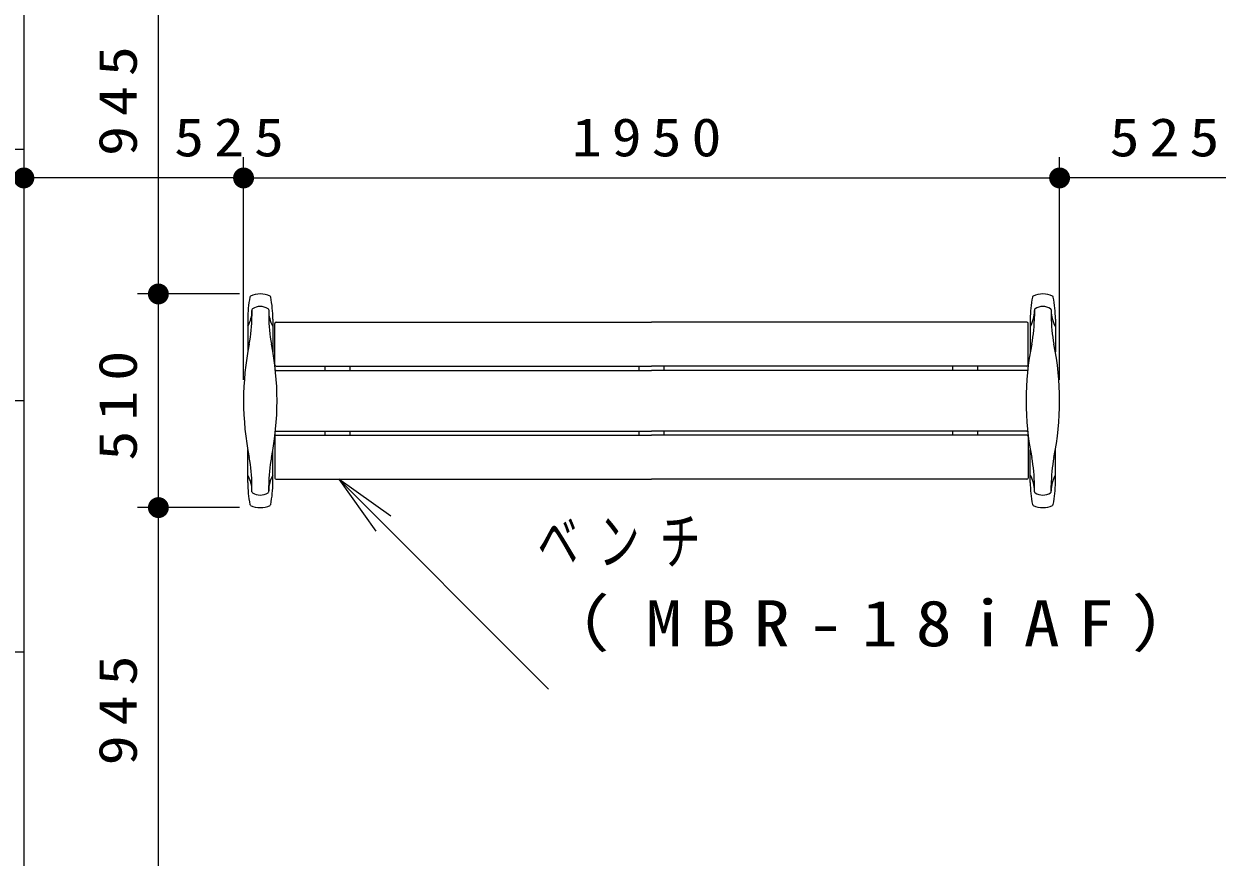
# Model space of a CAD drawing. Units: millimetres on the paper, scale 1:50. Extents: x -365 to 0, y -19 to 257.
# Drawn here: x -307.3 to -250.3, y 166.1 to 205.9 of the extents above; entities that cross this region are included whole.
import ezdxf

# ---------------------------------------------------------------- set-up
doc = ezdxf.new("R2010")
doc.units = ezdxf.units.MM
doc.layers.add('LY_1', color=7, linetype='Continuous', lineweight=13)
doc.styles.add('ＭＳ ゴシック', font='')
doc.styles.get('ＭＳ ゴシック').set_extended_font_data('MS Gothic')

# ---------------------------------------------------------------- blocks, each defined once
blk = doc.blocks.new('open_arrow')
at = {"color": 0, "linetype": 'Continuous', "lineweight": -2}
blk.add_lwpolyline([(7.5, 1.25), (0, 0), (7.5, -1.25)], dxfattribs=at)
blk = doc.blocks.new('filled_dot')
at = {"color": 0, "linetype": 'Continuous', "lineweight": -2, "const_width": 1.25}
blk.add_lwpolyline([(-0.625, 0, 1), (0.625, 0, 1)], format="xyb", close=True, dxfattribs=at)

msp = doc.modelspace()

# ---------------------------------------------------------------- linework, layer by layer
at = {"layer": 'LY_1', "lineweight": 25}
for p, q in [((-307.32, 211.917), (-307.32, 199.917)), ((-307.32, 199.917), (-309.32, 199.917)), ((-307.32, 199.917), (-309.32, 199.917)), ((-307.32, 199.917), (-307.32, 187.917)), ((-295.26, 191.667), (-277.32, 191.667)), ((-259.38, 191.667), (-277.32, 191.667)), ((-295.32, 189.627), (-295.32, 191.607)), ((-259.32, 189.627), (-259.32, 191.607)), ((-295.26, 189.567), (-277.32, 189.567)), ((-295.26, 189.367), (-277.32, 189.367)), ((-292.92, 189.367), (-292.92, 189.567)), ((-291.72, 189.367), (-291.72, 189.567)), ((-277.92, 189.367), (-277.92, 189.567)), ((-259.38, 189.567), (-277.32, 189.567)), ((-259.38, 189.367), (-277.32, 189.367)), ((-276.72, 189.367), (-276.72, 189.567)), ((-262.92, 189.367), (-262.92, 189.567)), ((-261.72, 189.367), (-261.72, 189.567)), ((-307.32, 187.917), (-309.32, 187.917)), ((-307.32, 187.917), (-309.32, 187.917)), ((-307.32, 187.917), (-307.32, 175.917)), ((-295.32, 186.207), (-295.32, 184.227)), ((-295.26, 186.467), (-277.32, 186.467)), ((-295.26, 186.267), (-277.32, 186.267)), ((-292.92, 186.267), (-292.92, 186.467)), ((-291.72, 186.267), (-291.72, 186.467)), ((-277.92, 186.267), (-277.92, 186.467)), ((-259.38, 186.467), (-277.32, 186.467)), ((-259.38, 186.267), (-277.32, 186.267)), ((-276.72, 186.267), (-276.72, 186.467)), ((-262.92, 186.267), (-262.92, 186.467)), ((-261.72, 186.267), (-261.72, 186.467)), ((-259.32, 186.207), (-259.32, 184.227)), ((-295.26, 184.167), (-277.32, 184.167)), ((-259.38, 184.167), (-277.32, 184.167)), ((-307.32, 175.917), (-309.32, 175.917)), ((-307.32, 175.917), (-309.32, 175.917)), ((-307.32, 175.917), (-307.32, 163.917))]:
    msp.add_line(p, q, dxfattribs=at)
at = {"layer": 'LY_1'}
for p, q in [((-300.891, 193.018), (-300.891, 211.917)), ((-296.82, 188.917), (-296.82, 199.559)), ((-257.82, 188.917), (-257.82, 199.559)), ((-296.82, 198.559), (-307.32, 198.559)), ((-296.82, 198.559), (-257.82, 198.559)), ((-247.32, 198.559), (-257.82, 198.559)), ((-297.02, 193.018), (-301.891, 193.018)), ((-300.891, 182.815), (-300.891, 193.018)), ((-292.263, 184.167), (-282.242, 174.147)), ((-297.02, 182.815), (-301.891, 182.815)), ((-300.891, 163.917), (-300.891, 182.815))]:
    msp.add_line(p, q, dxfattribs=at)
at = {"layer": 'LY_1', "color": 4, "lineweight": 25}
for p, q in [((-296.42, 192.259), (-296.42, 191.961)), ((-295.62, 192.259), (-295.62, 191.961)), ((-259.02, 192.259), (-259.02, 191.961)), ((-258.22, 192.259), (-258.22, 191.961)), ((-296.62, 191.812), (-296.62, 190.259)), ((-295.42, 191.812), (-295.42, 190.259)), ((-259.22, 191.812), (-259.22, 190.259)), ((-258.02, 191.812), (-258.02, 190.259)), ((-296.62, 184.021), (-296.62, 185.575)), ((-295.42, 184.021), (-295.42, 185.575)), ((-259.22, 184.021), (-259.22, 185.575)), ((-258.02, 184.021), (-258.02, 185.575)), ((-296.42, 183.574), (-296.42, 183.872)), ((-295.62, 183.574), (-295.62, 183.872)), ((-259.02, 183.574), (-259.02, 183.872)), ((-258.22, 183.574), (-258.22, 183.872))]:
    msp.add_line(p, q, dxfattribs=at)
for centre, radius, start, end in [((-291.059, 191.812), 5.561, 169.0583, 180), ((-296.46, 192.856), 0.06, 116.1173, 169.0583), ((-296.02, 191.959), 1.06, 63.8827, 116.1173), ((-295.58, 192.856), 0.06, 10.9417, 63.8827), ((-300.981, 191.812), 5.561, 0, 10.9417), ((-253.659, 191.812), 5.561, 169.0583, 180), ((-259.06, 192.856), 0.06, 116.1173, 169.0583), ((-258.62, 191.959), 1.06, 63.8827, 116.1173), ((-258.18, 192.856), 0.06, 10.9417, 63.8827), ((-263.581, 191.812), 5.561, 0, 10.9417), ((-297.942, 192.221), 1.522, 330.8771, 0), ((-296.36, 192.259), 0.06, 122.7791, 180), ((-296.02, 191.731), 0.688, 57.2209, 122.7791), ((-295.68, 192.259), 0.06, 0, 57.2209), ((-294.098, 192.221), 1.522, 180, 209.1229), ((-260.542, 192.221), 1.522, 330.8771, 0), ((-258.96, 192.259), 0.06, 122.7791, 180), ((-258.62, 191.731), 0.688, 57.2209, 122.7791), ((-258.28, 192.259), 0.06, 0, 57.2209), ((-256.698, 192.221), 1.522, 180, 209.1229), ((-303.259, 191.961), 6.839, 348.7042, 0), ((-288.781, 191.961), 6.839, 180, 191.2958), ((-265.859, 191.961), 6.839, 348.7042, 0), ((-251.381, 191.961), 6.839, 180, 191.2958), ((-283.01, 187.917), 13.81, 168.7042, 191.2958), ((-309.03, 187.917), 13.81, 348.7042, 11.2958), ((-245.61, 187.917), 13.81, 168.7042, 191.2958), ((-271.63, 187.917), 13.81, 348.7042, 11.2958), ((-303.259, 183.872), 6.839, 0, 11.2958), ((-288.781, 183.872), 6.839, 168.7042, 180), ((-265.859, 183.872), 6.839, 0, 11.2958), ((-251.381, 183.872), 6.839, 168.7042, 180), ((-297.942, 183.613), 1.522, 0, 29.1229), ((-294.098, 183.613), 1.522, 150.8771, 180), ((-260.542, 183.613), 1.522, 0, 29.1229), ((-256.698, 183.613), 1.522, 150.8771, 180), ((-291.059, 184.021), 5.561, 180, 190.9417), ((-300.981, 184.021), 5.561, 349.0583, 0), ((-253.659, 184.021), 5.561, 180, 190.9417), ((-263.581, 184.021), 5.561, 349.0583, 0), ((-296.36, 183.574), 0.06, 180, 237.2209), ((-296.02, 184.102), 0.688, 237.2209, 302.7791), ((-295.68, 183.574), 0.06, 302.7791, 0), ((-258.96, 183.574), 0.06, 180, 237.2209), ((-258.62, 184.102), 0.688, 237.2209, 302.7791), ((-258.28, 183.574), 0.06, 302.7791, 0), ((-296.46, 182.977), 0.06, 190.9417, 243.8827), ((-296.02, 183.874), 1.06, 243.8827, 296.1173), ((-295.58, 182.977), 0.06, 296.1173, 349.0583), ((-259.06, 182.977), 0.06, 190.9417, 243.8827), ((-258.62, 183.874), 1.06, 243.8827, 296.1173), ((-258.18, 182.977), 0.06, 296.1173, 349.0583)]:
    msp.add_arc(centre, radius, start, end, dxfattribs=at)
at = {"layer": 'LY_1', "lineweight": 25}
for centre, start, end in [((-295.26, 191.607), 90, 180), ((-259.38, 191.607), 0, 90), ((-295.26, 189.627), 180, 270), ((-295.26, 189.307), 90, 125.8463), ((-259.38, 189.627), 270, 0), ((-259.38, 189.307), 54.1537, 90), ((-295.26, 186.207), 90, 180), ((-295.26, 186.527), 234.1537, 270), ((-259.38, 186.527), 270, 305.8463), ((-259.38, 186.207), 0, 90), ((-295.26, 184.227), 180, 270), ((-259.38, 184.227), 270, 0)]:
    msp.add_arc(centre, 0.06, start, end, dxfattribs=at)

# ---------------------------------------------------------------- block references
at = {"layer": 'LY_1', "xscale": 0.4, "yscale": 0.4}
for p in [(-307.32, 198.559), (-296.82, 198.559), (-257.82, 198.559)]:
    msp.add_blockref('filled_dot', p, dxfattribs=at)
for name, p, rotation in [('filled_dot', (-296.82, 198.559), 180), ('filled_dot', (-257.82, 198.559), 180), ('filled_dot', (-300.891, 193.018), 270), ('filled_dot', (-300.891, 193.018), 90), ('open_arrow', (-292.263, 184.167), 315), ('filled_dot', (-300.891, 182.815), 90), ('filled_dot', (-300.891, 182.815), 270)]:
    msp.add_blockref(name, p, dxfattribs=dict(at, rotation=rotation))

# ---------------------------------------------------------------- texts
at = {"layer": 'LY_1', "char_height": 1.833, "attachment_point": 8, "rotation": 90, "style": 'ＭＳ ゴシック'}
for s, insert in [('\\T1.33;\\W1.15;945', (-301.891, 202.468)), ('\\T1.33;\\W1.15;510', (-301.891, 187.917)), ('\\T1.33;\\W1.15;945', (-301.891, 173.366))]:
    msp.add_mtext(s, dxfattribs=dict(at, insert=insert))
at = {"layer": 'LY_1', "style": 'ＭＳ ゴシック'}
for s, insert, char_height, attachment_point in [('\\T1.33;\\W1.15;525', (-297.277, 199.559), 1.833, 8), ('\\T1.33;\\W1.15;1950', (-277.32, 199.559), 1.833, 8), ('\\T1.33;\\W1.15;525', (-252.57, 199.559), 1.833, 8), ('\\T1.5;\\W0.65;ベンチ', (-282.771, 181.147), 2.199, 4), ('\\T1.5;\\W1.15;（MBR-18iAF）', (-282.771, 177.147), 2.199, 4)]:
    msp.add_mtext(s, dxfattribs=dict(at, insert=insert, char_height=char_height, attachment_point=attachment_point))

doc.saveas('drawing.dxf')
